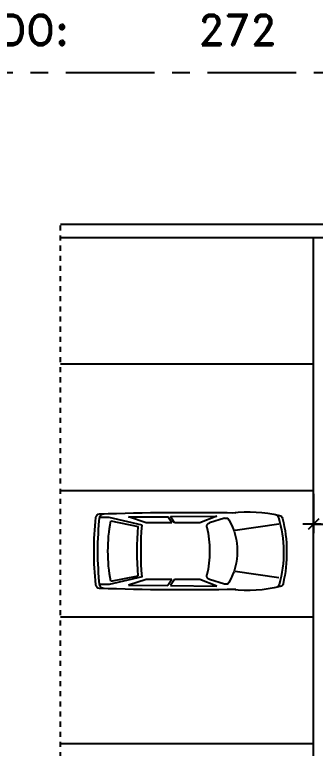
# Model space of a CAD drawing. Header units: millimetres. Extents: x 1590 to 1932, y -48 to 167.
# Drawn here: x 1695.92 to 1701.87, y 77.76 to 92.25 of the extents above; entities that cross this region are included whole.
import ezdxf

# ---------------------------------------------------------------- set-up
doc = ezdxf.new("R2010")
doc.units = ezdxf.units.MM
doc.header["$LTSCALE"] = 0.1
doc.header["$MEASUREMENT"] = 0
doc.header["$PDMODE"] = 35
doc.header["$PDSIZE"] = 0.75
doc.linetypes.add('CENTERX2', pattern=[4, 2.5, -0.5, 0.5, -0.5])
doc.linetypes.add('DASHED', pattern=[0.75, 0.5, -0.25])
doc.layers.get('0').update_dxf_attribs({"linetype": 'CONTINUOUS'})
doc.layers.get('DEFPOINTS').update_dxf_attribs({"linetype": 'CONTINUOUS'})
for name, color, linetype in [('C-PRKG-CARS', 1, 'CONTINUOUS'), ('PARED', 4, 'CONTINUOUS'), ('PAREDES', 3, 'CONTINUOUS'), ('TEXT', 3, 'CONTINUOUS')]:
    doc.layers.add(name, color=color, linetype=linetype)
doc.styles.add('ROMAND', font='romand.shx')
doc.dimstyles.new('URBA', dxfattribs={"dimtxt": 20, "dimasz": 0.5, "dimexe": 1.25, "dimexo": 0.63, "dimgap": 0.63, "dimtad": 0, "dimtih": 1, "dimtoh": 1, "dimzin": 1, "dimdsep": 46, "dimtxsty": 'ROMAND', "dimcen": 2.5, "dimclrd": 1, "dimclre": 1, "dimclrt": 3, "dimadec": 0, "dimazin": 0, "dimtfac": 1, "dimtmove": 0, "dimatfit": 3, "dimfxl": 1, "dimtvp": 1, "dimtolj": 1, "dimtzin": 1, "dimarcsym": 0})

# ---------------------------------------------------------------- blocks, each defined once
blk = doc.blocks.new('02PCAR01')
at = {"color": 0, "linetype": 'ByBlock'}
for p, q in [((-138, 26.03), (-145, 26.03)), ((-112.52, 20.16), (-138, 26.03)), ((-136.91, 23.5), (-115.59, 19.26)), ((-122.94, 26.61), (-92.48, 26.84)), ((-109.29, 22.08), (-122.94, 26.61)), ((-89.35, 22.08), (-92.48, 26.84)), ((-90.39, 26.87), (-54.31, 27.32)), ((-87.23, 22.08), (-90.39, 26.87)), ((-54.31, 27.32), (-67.5, 22.08)), ((-48.33, 25.72), (-60.01, 22.2)), ((-89.35, 22.08), (-109.29, 22.08)), ((-67.5, 22.08), (-87.23, 22.08)), ((-6, 20.97), (-40, 15.97)), ((-6, -20.97), (-40, -15.97)), ((-112.51, -20.11), (-138, -25.97)), ((-136.91, -23.36), (-115.59, -19.12)), ((-109.29, -21.95), (-122.94, -26.47)), ((-89.35, -21.95), (-109.29, -21.95)), ((-89.35, -21.95), (-92.48, -26.7)), ((-87.23, -21.95), (-90.39, -26.73)), ((-67.5, -21.95), (-87.23, -21.95)), ((-54.31, -27.18), (-67.5, -21.95)), ((-48.33, -25.52), (-60.01, -22)), ((-138, -25.97), (-145, -25.97)), ((-122.94, -26.47), (-92.48, -26.7)), ((-90.39, -26.73), (-54.31, -27.18))]:
    blk.add_line(p, q, dxfattribs=at)
for centre, radius, start, end in [((-145.41, 25.94), 3.14, 92.1119, 173.4899), ((-77.24, -1914.33), 1944.6, 88.89024, 92.01225), ((-141.57, 24.61), 4.6, 94.3987, 147.5288), ((-30.02, -77.69), 108.31, 76.6607, 96.5655), ((110.89, 0.1), 260.73, 174.2342, 185.7658), ((111.89, 0.1), 258.76, 174.0142, 185.9858), ((-7.97, 0.1), 131.06, 169.6897, 190.3103), ((-47.46, 22.85), 3, 31.1455, 106.7984), ((-87.12, 0.1), 48.72, 330.0774, 29.9226), ((-8.86, 25.33), 3.14, 17.8179, 78.3942), ((-95.47, 0.91), 93.12, 343.0347, 15.8141), ((-5.75, 24.64), 3.14, 14.3452, 76.6607), ((-111.75, 0.91), 111.76, 346.3976, 12.667), ((146.01, 0.1), 262.31, 175.7971, 184.2029), ((147.71, 0.1), 261.01, 175.5919, 184.4407), ((-59.14, 19.33), 3, 106.7984, 193.6631), ((-142.7, 0.1), 82.75, 347.0683, 12.9317), ((-59.14, -19.13), 3, 166.3369, 253.2016), ((-145.41, -25.74), 3.14, 186.5101, 267.8881), ((-141.57, -24.41), 4.6, 212.4712, 265.6013), ((-47.46, -22.65), 3, 253.2016, 328.8545), ((-30.02, 77.89), 108.31, 263.4345, 283.1156), ((-9.37, -25.23), 3.14, 281.3249, 340.8826), ((-6.15, -24.54), 3.14, 283.1156, 344.5941), ((-77.24, 1914.53), 1944.6, 267.98775, 271.10976)]:
    blk.add_arc(centre, radius, start, end, dxfattribs=at)
blk = doc.blocks.new('UTP1$0$DIMBLOCK')
at = {"color": 1}
blk.add_line((-7.5, 0), (10.5, 0), dxfattribs=at)
at = {"color": 4}
blk.add_line((-5.25, -5.25), (5.25, 5.25), dxfattribs=at)
blk = doc.blocks.new('*D359')
at = {"color": 1, "linetype": 'Continuous', "transparency": 16777216}
for p, q in [((1701.831, 82.785), (1701.831, 82.007)), ((1703.906, 82.785), (1703.906, 82.007)), ((1701.851, 82.187), (1702.235, 82.187)), ((1703.886, 82.187), (1703.513, 82.187))]:
    blk.add_line(p, q, dxfattribs=at)
at = {"layer": 'DEFPOINTS', "color": 0, "linetype": 'Continuous', "transparency": 16777216}
for p in [(1701.831, 82.848), (1703.906, 82.848), (1703.906, 82.187)]:
    blk.add_point(p, dxfattribs=at)
at = {"color": 1, "linetype": 'Continuous', "transparency": 16777216, "xscale": 0.02, "yscale": 0.02, "zscale": 0.02, "rotation": 180}
blk.add_blockref('UTP1$0$DIMBLOCK', (1701.831, 82.187), dxfattribs=at)
at = {"color": 1, "linetype": 'Continuous', "transparency": 16777216, "xscale": 0.02, "yscale": 0.02, "zscale": 0.02}
blk.add_blockref('UTP1$0$DIMBLOCK', (1703.906, 82.187), dxfattribs=at)
at = {"color": 2, "linetype": 'Continuous', "transparency": 16777216, "insert": (1702.874, 82.187), "char_height": 0.4, "attachment_point": 5, "style": 'ROMAND'}
blk.add_mtext('\\A1;2.07', dxfattribs=at)

msp = doc.modelspace()

# ---------------------------------------------------------------- linework, layer by layer
at = {"color": 2, "linetype": 'Continuous'}
for p, q in [((1701.8305, 85.3476), (1696.8305, 85.3476)), ((1701.8305, 82.8476), (1696.8305, 82.8476)), ((1701.8305, 80.3476), (1696.8305, 80.3476)), ((1701.8305, 77.8476), (1696.8305, 77.8476))]:
    msp.add_line(p, q, dxfattribs=at)
at = {"layer": 'PARED', "color": 4}
for p, q in [((1696.8305, 88.1083), (1708.9055, 88.1083)), ((1696.8305, 87.8476), (1703.9055, 87.8476)), ((1701.8305, 62.8476), (1701.8305, 87.8476))]:
    msp.add_line(p, q, dxfattribs=at)
at = {"layer": 'PAREDES', "color": 1, "linetype": 'CENTERX2', "ltscale": 7}
msp.add_line((1657.7358, 91.1083), (1730.0279, 91.1083), dxfattribs=at)
at = {"layer": 'PAREDES', "color": 2, "linetype": 'DASHED'}
msp.add_line((1696.8305, 62.5869), (1696.8305, 88.1083), dxfattribs=at)

# ---------------------------------------------------------------- block references
at = {"layer": 'C-PRKG-CARS', "xscale": -0.02539999999999054, "yscale": 0.02539999999999765, "zscale": 0.0254, "rotation": 180}
msp.add_blockref('02PCAR01', (1701.2998, 81.6563), dxfattribs=at)

# ---------------------------------------------------------------- texts
at = {"layer": 'TEXT', "style": 'ROMAND'}
for s, p in [(' PARQUEO MODIFICADO:', (1687.3593, 91.6475)), ('272', (1699.5559, 91.6475))]:
    msp.add_text(s, height=0.6, dxfattribs=at).set_placement(p)

# ---------------------------------------------------------------- dimensions: what is measured, and where the dimension line sits
at = {"color": 3, "linetype": 'Continuous'}
dim = msp.add_linear_dim(base=(1703.9055090615, 82.18726839), p1=(1701.8305090615, 82.8475554504), p2=(1703.9055090615, 82.8475554504), dimstyle='URBA', override={"dimtxt": 0.4, "dimasz": 0.02, "dimexe": 0.18, "dimexo": 0.0625, "dimgap": 0.02, "dimzin": 0, "dimblk1": 'UTP1$0$DIMBLOCK', "dimblk2": 'UTP1$0$DIMBLOCK', "dimsah": 1, "dimcen": 0.09, "dimclrt": 2, "dimtdec": 4, "dimtofl": 0, "dimtvp": 0, "dimtzin": 0}, dxfattribs=at)
dim.commit()
dim.dimension.update_dxf_attribs({"geometry": '*D359', "text_midpoint": (1702.8737587415, 82.18726839), "dimtype": 160})

doc.saveas('drawing.dxf')
